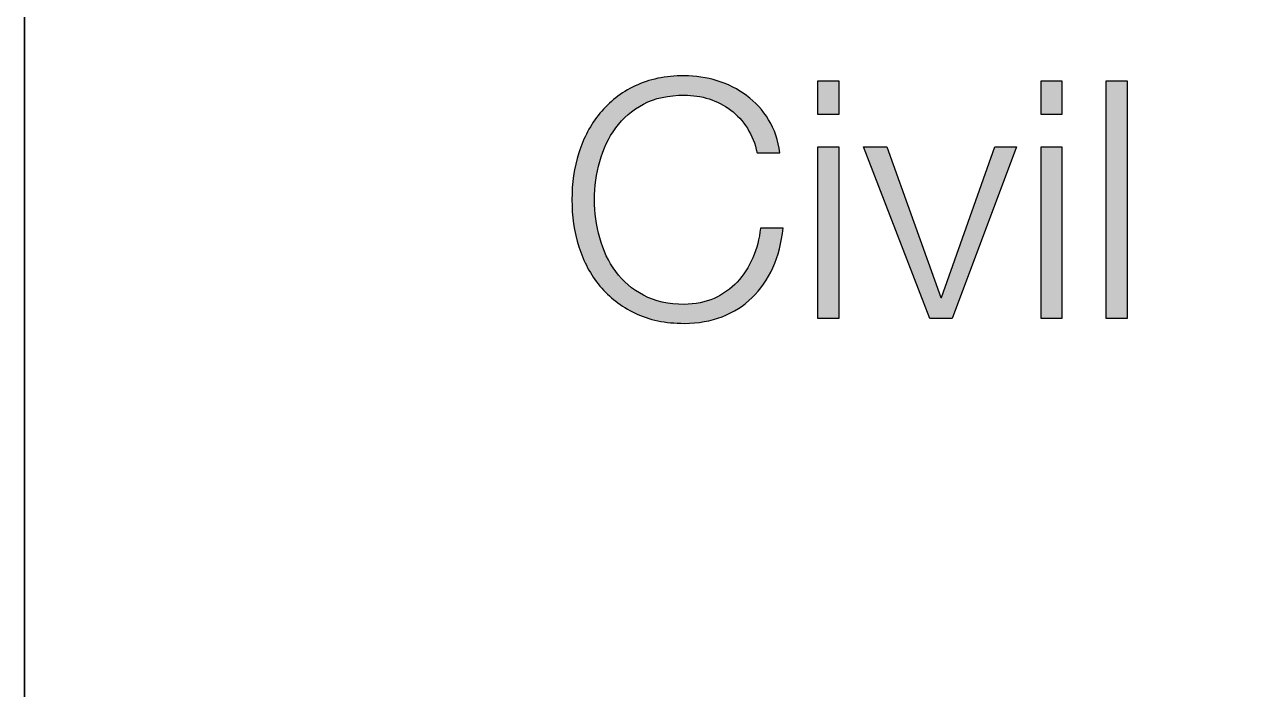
# Paper-space layout 'A1mask (portrait)' of a CAD drawing. Extents: x 0 to 565, y 0 to 805.
# Drawn here: x 385 to 405.56, y 74.12 to 85.33 of the extents above; entities that cross this region are included whole.
import ezdxf
from ezdxf.enums import TextEntityAlignment as Align

# ---------------------------------------------------------------- set-up
doc = ezdxf.new("R2010")
doc.units = 0
doc.layers.get('0').update_dxf_attribs({"linetype": 'CONTINUOUS'})
doc.layers.get('Defpoints').update_dxf_attribs({"linetype": 'CONTINUOUS'})
doc.layers.add('JPP_Mask', color=7, linetype='CONTINUOUS')
doc.styles.add('JPP', font='arial.ttf')

# ---------------------------------------------------------------- blocks, each defined once
blk = doc.blocks.new('A1mask (portrait)')
at = {"true_color": 0x004a91}
h = blk.add_hatch(color=154, dxfattribs=at)
edge = h.paths.add_edge_path()
edge.add_spline(control_points=[(397.539, 83.725), (397.44, 83.886), (397.316, 84.022), (397.168, 84.132)], knot_values=[30, 30, 30, 30, 31, 31, 31, 31], degree=3, periodic=0)
edge.add_spline(control_points=[(397.168, 84.132), (397.02, 84.242), (396.856, 84.325), (396.674, 84.382)], knot_values=[29, 29, 29, 29, 30, 30, 30, 30], degree=3, periodic=0)
edge.add_spline(control_points=[(396.674, 84.382), (396.493, 84.438), (396.307, 84.466), (396.116, 84.466)], knot_values=[28, 28, 28, 28, 29, 29, 29, 29], degree=3, periodic=0)
edge.add_spline(control_points=[(396.116, 84.466), (395.801, 84.466), (395.525, 84.409), (395.288, 84.295)], knot_values=[27, 27, 27, 27, 28, 28, 28, 28], degree=3, periodic=0)
edge.add_spline(control_points=[(395.288, 84.295), (395.05, 84.181), (394.853, 84.027), (394.696, 83.834)], knot_values=[26, 26, 26, 26, 27, 27, 27, 27], degree=3, periodic=0)
edge.add_spline(control_points=[(394.696, 83.834), (394.538, 83.642), (394.421, 83.42), (394.342, 83.169), (394.263, 82.919), (394.224, 82.655), (394.224, 82.378), (394.224, 82.101), (394.263, 81.837), (394.342, 81.586), (394.421, 81.336), (394.538, 81.115), (394.696, 80.924)], knot_values=[22, 22, 22, 22, 23, 23, 23, 24, 24, 24, 25, 25, 25, 26, 26, 26, 26], degree=3, periodic=0)
edge.add_spline(control_points=[(394.696, 80.924), (394.853, 80.733), (395.05, 80.581), (395.288, 80.466)], knot_values=[21, 21, 21, 21, 22, 22, 22, 22], degree=3, periodic=0)
edge.add_spline(control_points=[(395.288, 80.466), (395.525, 80.352), (395.801, 80.295), (396.116, 80.295)], knot_values=[20, 20, 20, 20, 21, 21, 21, 21], degree=3, periodic=0)
edge.add_spline(control_points=[(396.116, 80.295), (396.352, 80.295), (396.566, 80.333), (396.758, 80.407)], knot_values=[19, 19, 19, 19, 20, 20, 20, 20], degree=3, periodic=0)
edge.add_spline(control_points=[(396.758, 80.407), (396.951, 80.482), (397.119, 80.589), (397.261, 80.728)], knot_values=[18, 18, 18, 18, 19, 19, 19, 19], degree=3, periodic=0)
edge.add_spline(control_points=[(397.261, 80.728), (397.403, 80.866), (397.519, 81.034), (397.609, 81.233)], knot_values=[17, 17, 17, 17, 18, 18, 18, 18], degree=3, periodic=0)
edge.add_spline(control_points=[(397.609, 81.233), (397.699, 81.431), (397.757, 81.654), (397.783, 81.9)], knot_values=[16, 16, 16, 16, 17, 17, 17, 17], degree=3, periodic=0)
edge.add_spline(control_points=[(397.783, 81.9), (397.783, 81.9), (397.401, 81.9), (397.401, 81.9), (397.382, 81.721), (397.339, 81.554), (397.272, 81.398)], knot_values=[14, 14, 14, 14, 15, 15, 15, 16, 16, 16, 16], degree=3, periodic=0)
edge.add_spline(control_points=[(397.272, 81.398), (397.205, 81.243), (397.117, 81.107), (397.008, 80.991)], knot_values=[13, 13, 13, 13, 14, 14, 14, 14], degree=3, periodic=0)
edge.add_spline(control_points=[(397.008, 80.991), (396.9, 80.875), (396.771, 80.784), (396.621, 80.716)], knot_values=[12, 12, 12, 12, 13, 13, 13, 13], degree=3, periodic=0)
edge.add_spline(control_points=[(396.621, 80.716), (396.471, 80.649), (396.303, 80.615), (396.116, 80.615)], knot_values=[11, 11, 11, 11, 12, 12, 12, 12], degree=3, periodic=0)
edge.add_spline(control_points=[(396.116, 80.615), (395.85, 80.615), (395.622, 80.666), (395.431, 80.767)], knot_values=[10, 10, 10, 10, 11, 11, 11, 11], degree=3, periodic=0)
edge.add_spline(control_points=[(395.431, 80.767), (395.24, 80.868), (395.084, 81.001), (394.962, 81.168)], knot_values=[9, 9, 9, 9, 10, 10, 10, 10], degree=3, periodic=0)
edge.add_spline(control_points=[(394.962, 81.168), (394.841, 81.335), (394.751, 81.524), (394.693, 81.735)], knot_values=[8, 8, 8, 8, 9, 9, 9, 9], degree=3, periodic=0)
edge.add_spline(control_points=[(394.693, 81.735), (394.635, 81.947), (394.606, 82.161), (394.606, 82.378)], knot_values=[7, 7, 7, 7, 8, 8, 8, 8], degree=3, periodic=0)
edge.add_spline(control_points=[(394.606, 82.378), (394.606, 82.599), (394.635, 82.814), (394.693, 83.023)], knot_values=[6, 6, 6, 6, 7, 7, 7, 7], degree=3, periodic=0)
edge.add_spline(control_points=[(394.693, 83.023), (394.751, 83.233), (394.841, 83.421), (394.962, 83.587)], knot_values=[5, 5, 5, 5, 6, 6, 6, 6], degree=3, periodic=0)
edge.add_spline(control_points=[(394.962, 83.587), (395.084, 83.754), (395.24, 83.888), (395.431, 83.989)], knot_values=[4, 4, 4, 4, 5, 5, 5, 5], degree=3, periodic=0)
edge.add_spline(control_points=[(395.431, 83.989), (395.622, 84.09), (395.85, 84.14), (396.116, 84.14)], knot_values=[3, 3, 3, 3, 4, 4, 4, 4], degree=3, periodic=0)
edge.add_spline(control_points=[(396.116, 84.14), (396.262, 84.14), (396.401, 84.119), (396.534, 84.076)], knot_values=[2, 2, 2, 2, 3, 3, 3, 3], degree=3, periodic=0)
edge.add_spline(control_points=[(396.534, 84.076), (396.667, 84.033), (396.788, 83.97), (396.899, 83.888)], knot_values=[1, 1, 1, 1, 2, 2, 2, 2], degree=3, periodic=0)
edge.add_spline(control_points=[(396.899, 83.888), (397.009, 83.805), (397.103, 83.703), (397.18, 83.582)], knot_values=[0, 0, 0, 0, 1, 1, 1, 1], degree=3, periodic=0)
edge.add_spline(control_points=[(397.18, 83.582), (397.256, 83.46), (397.311, 83.323), (397.345, 83.169)], knot_values=[33, 33, 33, 33, 34, 34, 34, 34], degree=3, periodic=0)
edge.add_spline(control_points=[(397.345, 83.169), (397.345, 83.169), (397.727, 83.169), (397.727, 83.169), (397.701, 83.379), (397.638, 83.564), (397.539, 83.725)], knot_values=[31, 31, 31, 31, 32, 32, 32, 33, 33, 33, 33], degree=3, periodic=0)
for points in [[(398.72, 84.382), (398.367, 84.382), (398.367, 83.815), (398.72, 83.815)], [(402.481, 84.382), (402.128, 84.382), (402.128, 83.815), (402.481, 83.815)], [(403.581, 84.382), (403.228, 84.382), (403.228, 80.374), (403.581, 80.374)], [(398.72, 83.27), (398.367, 83.27), (398.367, 80.374), (398.72, 80.374)], [(399.529, 83.27), (399.136, 83.27), (400.253, 80.374), (400.629, 80.374), (401.712, 83.27), (401.347, 83.27), (400.449, 80.728), (400.438, 80.728)], [(402.481, 83.27), (402.128, 83.27), (402.128, 80.374), (402.481, 80.374)]]:
    blk.add_hatch(color=154, dxfattribs=at).paths.add_polyline_path(points)
at = {"color": 154, "true_color": 0x004a91}
blk.add_line((385, 115), (385, 5), dxfattribs=at)
at = {"layer": 'Defpoints'}
blk.add_lwpolyline([(385, 0), (385, 120), (565, 120)], dxfattribs=at)
at = {"layer": 'Defpoints', "color": 154, "true_color": 0x004a91}
for points in [[(398.72, 84.382), (398.72, 83.815), (398.367, 83.815), (398.367, 84.382), (398.72, 84.382)], [(402.481, 84.382), (402.481, 83.815), (402.128, 83.815), (402.128, 84.382), (402.481, 84.382)], [(403.581, 84.382), (403.581, 80.374), (403.228, 80.374), (403.228, 84.382), (403.581, 84.382)], [(398.72, 83.27), (398.72, 80.374), (398.367, 80.374), (398.367, 83.27), (398.72, 83.27)], [(399.529, 83.27), (400.438, 80.728), (400.449, 80.728), (401.347, 83.27), (401.712, 83.27), (400.629, 80.374), (400.253, 80.374), (399.136, 83.27), (399.529, 83.27)], [(402.481, 83.27), (402.481, 80.374), (402.128, 80.374), (402.128, 83.27), (402.481, 83.27)]]:
    blk.add_lwpolyline(points, dxfattribs=at)
blk.add_open_spline([(397.18, 83.582), (397.103, 83.703), (397.009, 83.805), (396.899, 83.888), (396.788, 83.97), (396.667, 84.033), (396.534, 84.076), (396.401, 84.119), (396.262, 84.14), (396.116, 84.14), (395.85, 84.14), (395.622, 84.09), (395.431, 83.989), (395.24, 83.888), (395.084, 83.754), (394.962, 83.587), (394.841, 83.421), (394.751, 83.233), (394.693, 83.023), (394.635, 82.814), (394.606, 82.599), (394.606, 82.378), (394.606, 82.161), (394.635, 81.947), (394.693, 81.735), (394.751, 81.524), (394.841, 81.335), (394.962, 81.168), (395.084, 81.001), (395.24, 80.868), (395.431, 80.767), (395.622, 80.666), (395.85, 80.615), (396.116, 80.615), (396.303, 80.615), (396.471, 80.649), (396.621, 80.716), (396.771, 80.784), (396.9, 80.875), (397.008, 80.991), (397.117, 81.107), (397.205, 81.243), (397.272, 81.398), (397.339, 81.554), (397.382, 81.721), (397.401, 81.9), (397.401, 81.9), (397.783, 81.9), (397.783, 81.9), (397.757, 81.654), (397.699, 81.431), (397.609, 81.233), (397.519, 81.034), (397.403, 80.866), (397.261, 80.728), (397.119, 80.589), (396.951, 80.482), (396.758, 80.407), (396.566, 80.333), (396.352, 80.295), (396.116, 80.295), (395.801, 80.295), (395.525, 80.352), (395.288, 80.466), (395.05, 80.581), (394.853, 80.733), (394.696, 80.924), (394.538, 81.115), (394.421, 81.336), (394.342, 81.586), (394.263, 81.837), (394.224, 82.101), (394.224, 82.378), (394.224, 82.655), (394.263, 82.919), (394.342, 83.169), (394.421, 83.42), (394.538, 83.642), (394.696, 83.834), (394.853, 84.027), (395.05, 84.181), (395.288, 84.295), (395.525, 84.409), (395.801, 84.466), (396.116, 84.466), (396.307, 84.466), (396.493, 84.438), (396.674, 84.382), (396.856, 84.325), (397.02, 84.242), (397.168, 84.132), (397.316, 84.022), (397.44, 83.886), (397.539, 83.725), (397.638, 83.564), (397.701, 83.379), (397.727, 83.169), (397.727, 83.169), (397.345, 83.169), (397.345, 83.169), (397.311, 83.323), (397.256, 83.46), (397.18, 83.582)], degree=3, knots=[0, 0, 0, 0, 1, 1, 1, 2, 2, 2, 3, 3, 3, 4, 4, 4, 5, 5, 5, 6, 6, 6, 7, 7, 7, 8, 8, 8, 9, 9, 9, 10, 10, 10, 11, 11, 11, 12, 12, 12, 13, 13, 13, 14, 14, 14, 15, 15, 15, 16, 16, 16, 17, 17, 17, 18, 18, 18, 19, 19, 19, 20, 20, 20, 21, 21, 21, 22, 22, 22, 23, 23, 23, 24, 24, 24, 25, 25, 25, 26, 26, 26, 27, 27, 27, 28, 28, 28, 29, 29, 29, 30, 30, 30, 31, 31, 31, 32, 32, 32, 33, 33, 33, 34, 34, 34, 34], dxfattribs=at)
at = {"color": 7, "style": 'JPP'}
for tag, p in [('Client', (498, 115)), ('Project1', (498, 90)), ('Project2', (498, 82.5)), ('Project3', (498, 75)), ('Title1', (498, 57.5)), ('Title2', (498, 50)), ('Title3', (498, 42.5)), ('Status', (390, 7.5))]:
    blk.add_attdef(tag, text='', height=3.5, dxfattribs=at).set_placement(p, align=Align.MIDDLE_LEFT)
at = {"color": 2, "style": 'JPP'}
for tag, p in [('Scale', (417.5, 25)), ('Drawn', (462.5, 25)), ('Checked', (507.5, 25)), ('Date', (552.5, 25))]:
    blk.add_attdef(tag, text='', height=2, dxfattribs=at).set_placement(p, align=Align.MIDDLE_CENTER)
at = {"color": 6, "style": 'JPP'}
for tag, p in [('Ref', (480, 7.5)), ('DrgNo.', (522, 7.5))]:
    blk.add_attdef(tag, text='', height=4, dxfattribs=at).set_placement(p, align=Align.MIDDLE_LEFT)
blk.add_attdef('Rev', text='', height=4, dxfattribs=at).set_placement((556.275, 7.5), align=Align.MIDDLE_CENTER)

psp = doc.layouts.new('A1mask (portrait)')

# ---------------------------------------------------------------- block references
at = {"layer": 'JPP_Mask'}
psp.add_blockref('A1mask (portrait)', (0, 0), dxfattribs=at)

doc.saveas('drawing.dxf')
